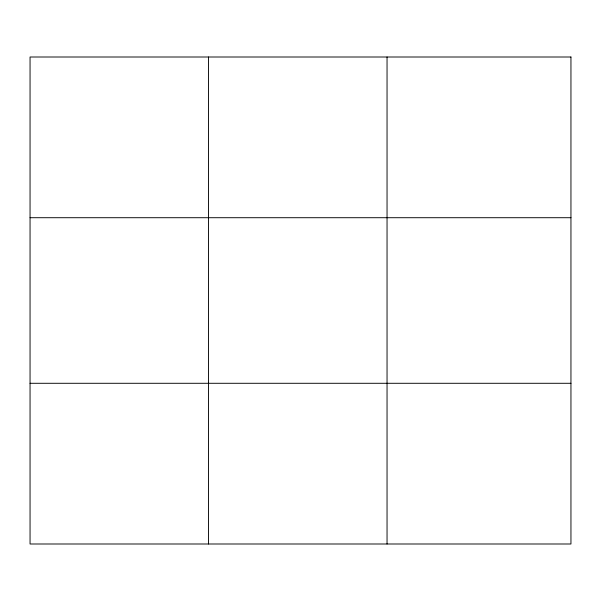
<?xml version="1.0" encoding="UTF-8"?>
<svg xmlns="http://www.w3.org/2000/svg" width="601" height="601" viewBox="0 0 601 601"><rect width="100%" height="100%" fill="white"/><g stroke="black" fill="none" stroke-linecap="round" stroke-linejoin="round"><path stroke-width="0.9" d="M208.547 57.005L208.547 543.995M387.044 57.005L387.044 543.995M30.05 217.712L570.95 217.712M30.05 383.288L570.95 383.288M570.95 57.005L570.95 543.995L30.05 543.995L30.05 57.005L570.95 57.005"/></g></svg>
